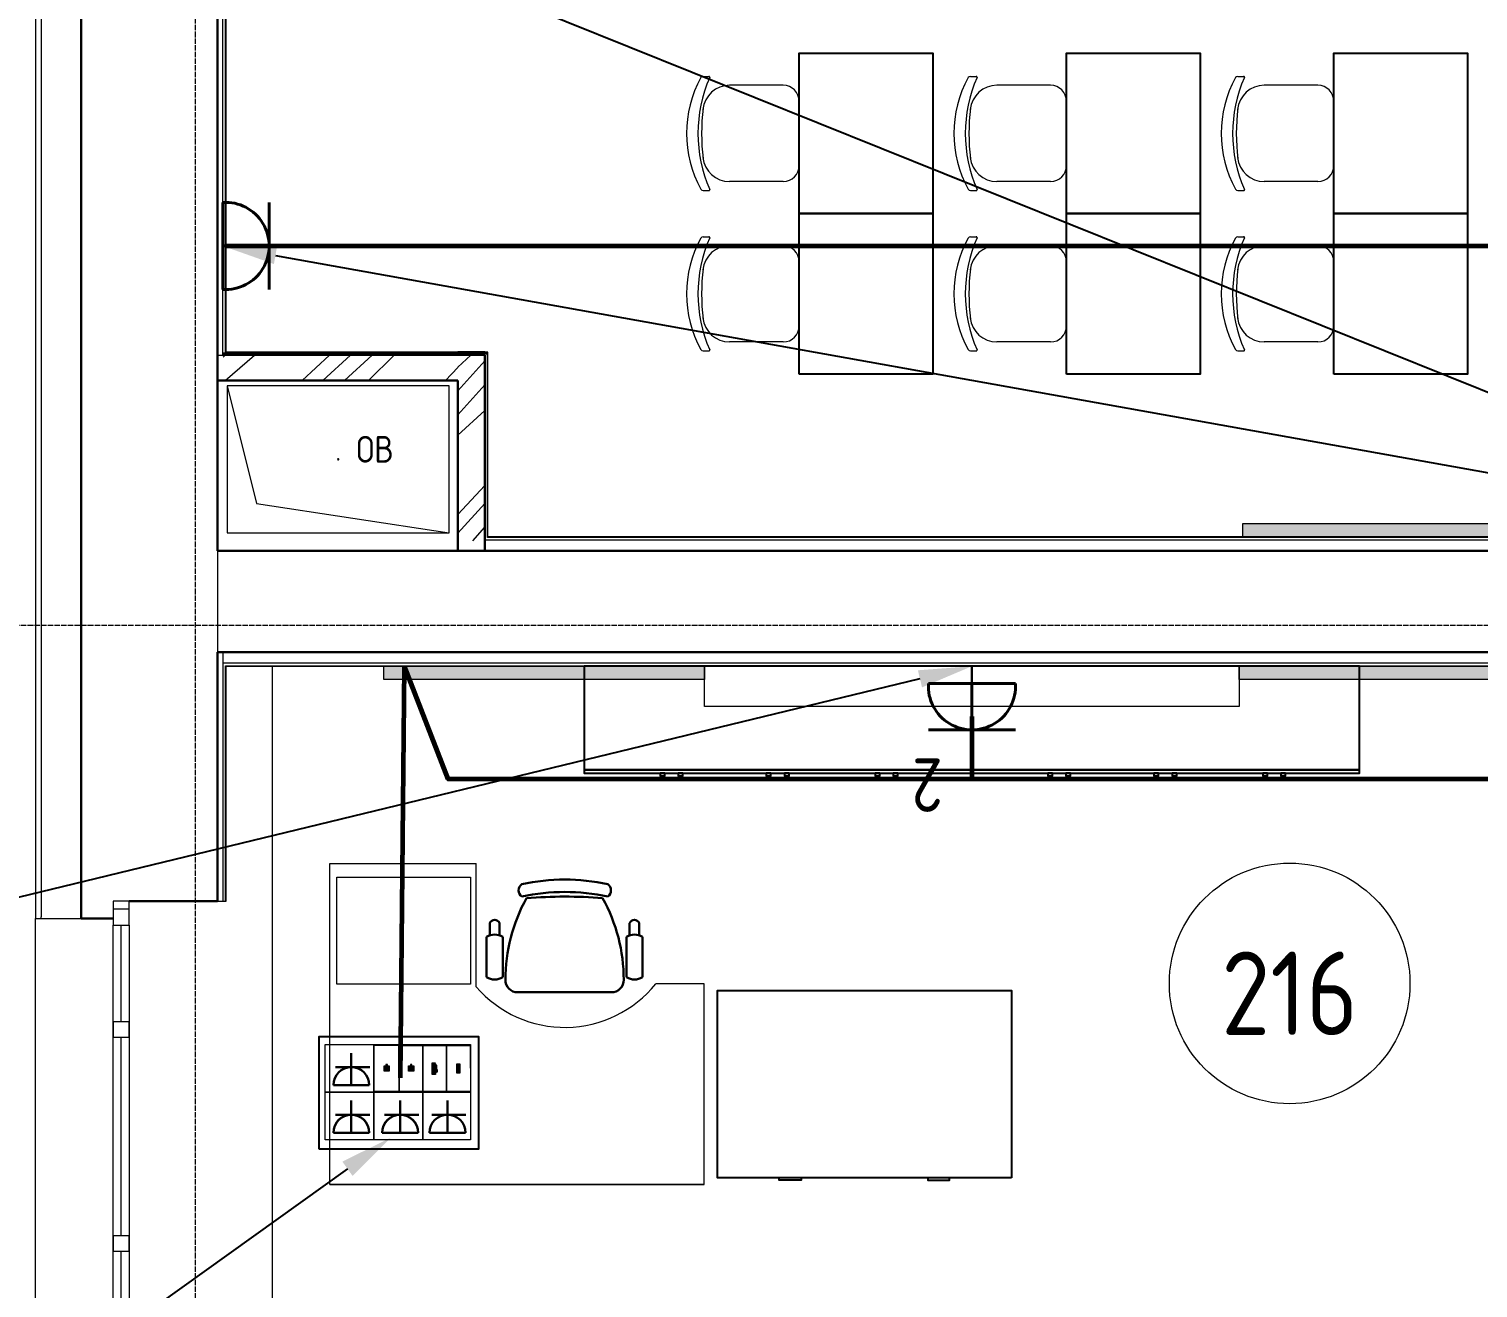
# Model space of a CAD drawing. Header units: millimetres. Extents: x -32 to 417638015, y -35 to 175284279.
# Drawn here: x 416878704 to 416884124, y 175265765 to 175270475 of the extents above; entities that cross this region are included whole.
import ezdxf
from ezdxf import colors
from ezdxf.entities.mleader import LeaderData, LeaderLine
from ezdxf.math import Vec2, Vec3

# ---------------------------------------------------------------- set-up
doc = ezdxf.new("R2010")
doc.units = ezdxf.units.MM
doc.linetypes.add('ADSK_Линия сетки', pattern=[25, 20, -2.5, 0, -2.5])
for name, color, linetype, lineweight in [('_ Окна', 7, 'Continuous', 9), ('_ЭМ_В полу', 26, 'Кабель в трубе', 60), ('_ЭМ_гофра', 5, 'Continuous', 60), ('_ЭМ_ТХобщее_слой', 7, 'Continuous', 30), ('Аннотация', 7, 'Continuous', 18), ('Обобщенные модели', 7, 'Continuous', 18), ('Окна', 7, 'Continuous', 9), ('Оси', 253, 'Continuous', 9), ('Перекрытие', 7, 'Continuous', 18), ('Стены наружные', 7, 'Continuous', 18), ('Стены несущие', 7, 'Continuous', 30), ('Стены отделка', 7, 'Continuous', 30), ('Стены штриховка', 7, 'Continuous', 9), ('ТХ', 5, 'Continuous', 0), ('ШТРИХОВКА', 252, 'Continuous', 15), ('Электро', 250, 'Continuous', 25), ('ЭМ', 5, 'Continuous', 40), ('ЭОМ_Кабель Быт. розеток', 5, 'Continuous', 30), ('ЭОМ_Кабель для СУП', 150, 'Continuous', 9)]:
    doc.layers.add(name, color=color, linetype=linetype, lineweight=lineweight)
for name, color, linetype in [('_ЭМ_Надписи', 7, 'Continuous'), ('PDF _СС_розетки', 7, 'Continuous'), ('ВНУТРЯНКА', 1, 'Continuous'), ('ЭОМ_Лотки рабочие', 5, 'Continuous')]:
    doc.layers.add(name, color=color, linetype=linetype)
doc.layers.add('PDF _ЭОМ _розетки', color=7, linetype='Continuous', true_color=0xeb0000)
doc.layers.add('Линии', color=7, linetype='Continuous', lineweight=9, true_color=0x00a600)
doc.styles.add('ELine', font='txt.shx')
doc.styles.add('GOST Common', font='GOST_Common.ttf', dxfattribs={"width": 0.9, "height": 349.9999999999996})
doc.styles.add('GOST Common_5', font='GOST_Common.ttf', dxfattribs={"width": 0.9, "height": 200})
doc.styles.add('ЭОМ', font='isocpeur.ttf', dxfattribs={"width": 0.85, "height": 250})
doc.linetypes.add('TRAY', pattern='A,12.119257,["_",ELine,S=4.5,R=90,X=0,Y=-1.555839],0.750382,["_",ELine,S=4.5,R=0,X=0,Y=-0.8058489999999999],1.314849,["_",ELine,S=4.5,R=0,X=0,Y=-0.8058489999999999],2.250029,["_",ELine,S=4.5,R=90,X=0,Y=-1.555839],13.565483', length=30)
doc.linetypes.add('Кабель в трубе', pattern='A,8,[133,ltypeshp.shx,S=1,R=0,X=10,Y=1.3],-3,[130,ltypeshp.shx,S=1.5,R=-45,X=-1.5,Y=0],8', length=19)
pattern_1 = [(45, (686.3573730537319, 338.699590410115), (-269.4076836320746, 269.4076836320746), []), (45, (776.1599730537273, 338.699590410115), (-269.4076836320746, 269.4076836320746), []), (45, (865.9625730537227, 338.699590410115), (-269.4076836320746, 269.4076836320746), []), (45, (955.7653730537277, 338.699590410115), (-269.4076836320746, 269.4076836320746), [])]

# ---------------------------------------------------------------- blocks, each defined once
blk = doc.blocks.new('Стул ученич штабелир №5-7')
at = {"color": 0, "linetype": 'ByBlock', "lineweight": -2}
for p, q in [((-120.064222017827, -6.874120663269423e-05), (120.064222017827, 6.874120663269423e-05)), ((-120.0642220180016, -6.874130849610083e-05), (120.0642220177106, 6.874110476928763e-05)), ((-179.935777982173, -59.99993125879337), (-179.935777982173, -260.3112319844695)), ((-179.9357779823476, -59.99993125888795), (-179.9357779823476, -260.3112319845714)), ((180.064222017827, -59.99993125879337), (180.064222017827, -260.3112319844695)), ((180.0642220177106, -59.99993125888795), (180.0642220177106, -260.3112319845714)), ((-213.4357779821148, -359.0004116515302), (-213.4357779821148, -337.3406056039639)), ((-213.4357779822894, -359.0004116516247), (-213.4357779822894, -337.3406056040585)), ((213.564222017827, -359.0004116515302), (213.564222017827, -337.3406056039639)), ((213.5642220176524, -359.0004116516247), (213.5642220176524, -337.3406056040585))]:
    blk.add_line(p, q, dxfattribs=at)
for centre, radius, start, end in [((-119.9357779822312, -59.99993125879337), 60.00000000000227, 90, 180), ((-119.9357779823476, -59.99993125885157), 59.99999999995964, 90, 180), ((120.0642220178852, -59.99993125879337), 60.00000000000227, 0, 90), ((120.0642220177106, -59.99993125885157), 59.99999999995964, 0, 90), ((-79.93577798217302, -260.3112319844549), 100.0000000000176, 180, 264.2584419996841), ((-79.93577798234764, -260.3112319845568), 100.0000000000176, 180, 264.2584419996841), ((80.06422201782698, -260.3112319844549), 100.0000000000176, 275.7415580003159, 0), ((80.06422201765236, -260.3112319845568), 100.0000000000176, 275.7415580003159, 0), ((-210.435777982173, -337.3406056039494), 2.999999999983853, 63.89783268162118, 180), ((-210.4357779823476, -337.340605604044), 2.999999999983853, 63.89783268162118, 180), ((-203.435777982173, -359.0004116515447), 9.999999999989248, 180, 238.068250632605), ((-203.4357779823476, -359.0004116516466), 9.999999999989248, 180, 238.068250632605), ((0.06422201782697812, 142.3201924452005), 520.8201237039044, 246.3195110063149, 293.6804889936851), ((0.06422201765235513, 142.3201924450987), 520.8201237039044, 246.3195110063149, 293.6804889936851), ((0.06422201782697812, 9.04909030158342), 430.5490215606072, 240.9916647866204, 299.0083352133797), ((0.06422201765235513, 9.049090301488832), 430.5490215606072, 240.9916647866204, 299.0083352133797), ((0.06422201782697812, 435.5341415462426), 800.3966485555333, 263.2469772545854, 276.7530227454146), ((0.06422201765235513, 435.5341415461407), 800.3966485555333, 263.2469772545854, 276.7530227454146), ((203.564222017827, -359.0004116515447), 9.999999999989248, 301.931749367395, 0), ((203.5642220176524, -359.0004116516466), 9.999999999989248, 301.931749367395, 0), ((210.564222017827, -337.3406056039494), 2.999999999983853, 0, 116.1021673183788), ((210.5642220176524, -337.340605604044), 2.999999999983853, 0, 116.1021673183788)]:
    blk.add_arc(centre, radius, start, end, dxfattribs=at)
blk = doc.blocks.new('Тх 2 этаж')
at = {"lineweight": 0, "true_color": 0x939598}
h = blk.add_hatch(color=252, dxfattribs=at)
h.dxf.hatch_style = 1
h.paths.add_polyline_path([(4993.723331026384, 34939.01640572789), (4993.723331026384, 34889.01640572789), (3793.723331026384, 34889.01640572789), (3793.723331026384, 34939.01640572789)])
h = blk.add_hatch(color=252, dxfattribs=at)
h.dxf.hatch_style = 1
h.paths.add_polyline_path([(1779.994077228243, 34405.01640572783), (1779.994077228243, 34355.01640572783), (579.9940772282425, 34355.01640572783), (579.9940772282425, 34405.01640572783)])
h = blk.add_hatch(color=252, dxfattribs=at)
h.dxf.hatch_style = 1
h.paths.add_polyline_path([(4979.994077228243, 34405.01640572783), (4979.994077228243, 34355.01640572783), (3779.994077228243, 34355.01640572783), (3779.994077228243, 34405.01640572783)])
at = {"color": 252, "linetype": 'Continuous', "true_color": 0x939598}
for p, q in [((1329.994077228243, 34017.04390011646), (2779.994077228243, 34017.04390011646)), ((2779.994077228243, 34017.04390011646), (4229.994077228243, 34017.04390011646)), ((976.7254611775279, 33444.27187616436), (976.7462709397078, 33398.66083016916)), ((1013.471461688634, 33444.19767492631), (1013.466712829657, 33398.48486010841)), ((1499.152983495733, 33444.19659250992), (1499.159852088895, 33398.48377766617)), ((1535.901307827793, 33444.27062995423), (1535.880294763017, 33398.65958405205)), ((964.7082542611752, 33392.86537489266), (964.7079173310194, 33241.68445147778)), ((1024.935448920121, 33392.86524066713), (1024.935111989966, 33241.68431725207)), ((1487.691090950277, 33392.86420934455), (1487.690754020121, 33241.68328592944)), ((1547.915962118888, 33392.86407512391), (1547.915625188733, 33241.68315170909)), ((1081.233158992603, 33185.42156879342), (1431.392456237692, 33185.42078840936))]:
    blk.add_line(p, q, dxfattribs=at)
at = {"color": 252, "linetype": 'Continuous', "lineweight": 5, "true_color": 0x939598}
for p, q in [((377.9940772276605, 32467.01640572783), (377.9940772276605, 33667.01640572783)), ((377.9940772276605, 33667.01640572783), (925.9146523630479, 33667.01640572783)), ((925.9146523630479, 33206.04257817747), (925.9146523630479, 33667.01640572783)), ((1777.99407722766, 33217.01640572783), (1597.098398545408, 33217.01640572789)), ((1777.99407722766, 32467.01640571619), (1777.99407722766, 33217.01640571619)), ((1777.99407722766, 32467.01640572783), (1777.99407722766, 33217.01640572783)), ((1777.99407722766, 32467.01640571619), (377.9940772276605, 32467.01640572783)), ((377.9940772276605, 32467.01640572783), (1777.99407722766, 32467.01640572783))]:
    blk.add_line(p, q, dxfattribs=at)
at = {"color": 252, "true_color": 0x939598}
for points in [[(2133.723331026325, 36097.90841810801), (2133.723331026325, 36697.90841810801), (2633.723331026442, 36697.90841810801), (2633.723331026442, 36097.90841810801)], [(3133.723331026325, 36097.90841810801), (3133.723331026325, 36697.90841810801), (3633.723331026442, 36697.90841810801), (3633.723331026442, 36097.90841810801)], [(4133.723331026325, 36097.90841810801), (4133.723331026325, 36697.90841810801), (4633.723331026442, 36697.90841810801), (4633.723331026442, 36097.90841810801)], [(2133.723331026325, 35497.90841810755), (2133.723331026325, 36097.90841810755), (2633.723331026442, 36097.90841810755), (2633.723331026442, 35497.90841810755)], [(3133.723331026325, 35497.90841810755), (3133.723331026325, 36097.90841810755), (3633.723331026442, 36097.90841810755), (3633.723331026442, 35497.90841810755)], [(4133.723331026325, 35497.90841810755), (4133.723331026325, 36097.90841810755), (4633.723331026442, 36097.90841810755), (4633.723331026442, 35497.90841810755)]]:
    blk.add_lwpolyline(points, close=True, dxfattribs=at)
at = {"color": 252, "lineweight": 0, "true_color": 0x939598}
for points in [[(4993.723331026384, 34939.01640572789), (4993.723331026384, 34889.01640572789), (3793.723331026384, 34889.01640572789), (3793.723331026384, 34939.01640572789), (4993.723331026384, 34939.01640572789)], [(1779.994077228243, 34405.01640572783), (1779.994077228243, 34355.01640572783), (579.9940772282425, 34355.01640572783), (579.9940772282425, 34405.01640572783), (1779.994077228243, 34405.01640572783)], [(4979.994077228243, 34405.01640572783), (4979.994077228243, 34355.01640572783), (3779.994077228243, 34355.01640572783), (3779.994077228243, 34405.01640572783), (4979.994077228243, 34405.01640572783)]]:
    blk.add_lwpolyline(points, dxfattribs=at)
at = {"color": 252, "linetype": 'Continuous', "true_color": 0x939598}
for points in [[(1329.994077228243, 34405.01640572783), (1329.994077228243, 34005.01640572783), (2779.994077228243, 34005.01640572783), (2779.994077228243, 34405.01640572783)], [(2779.994077228243, 34405.01640572783), (2779.994077228243, 34005.01640572783), (4229.994077228243, 34005.01640572783), (4229.994077228243, 34405.01640572783)], [(1631.336487423396, 34005.01640572783), (1613.958817633567, 34005.01640572783), (1613.958817633567, 33994.79497220193), (1631.336487423396, 33994.79497220193)], [(1699.015041637933, 34005.01640572783), (1681.637371848105, 34005.01640572783), (1681.637371848105, 33994.79497220193), (1699.015041637933, 33994.79497220193)], [(2028.225936294766, 34005.01640572783), (2010.848266504938, 34005.01640572783), (2010.848266504938, 33994.79497220193), (2028.225936294766, 33994.79497220193)], [(2095.904490509303, 34005.01640572783), (2078.526820719475, 34005.01640572783), (2078.526820719475, 33994.79497220193), (2095.904490509303, 33994.79497220193)], [(2435.248710255837, 34005.01640572783), (2417.871040466009, 34005.01640572783), (2417.871040466009, 33994.79497220193), (2435.248710255837, 33994.79497220193)], [(2502.927264470374, 34005.01640572783), (2485.549594680546, 34005.01640572783), (2485.549594680546, 33994.79497220193), (2502.927264470374, 33994.79497220193)], [(3081.336487423396, 34005.01640572783), (3063.958817633567, 34005.01640572783), (3063.958817633567, 33994.79497220193), (3081.336487423396, 33994.79497220193)], [(3149.015041637933, 34005.01640572783), (3131.637371848105, 34005.01640572783), (3131.637371848105, 33994.79497220193), (3149.015041637933, 33994.79497220193)], [(3478.225936294766, 34005.01640572783), (3460.848266504938, 34005.01640572783), (3460.848266504938, 33994.79497220193), (3478.225936294766, 33994.79497220193)], [(3545.904490509303, 34005.01640572783), (3528.526820719475, 34005.01640572783), (3528.526820719475, 33994.79497220193), (3545.904490509303, 33994.79497220193)], [(3885.248710255837, 34005.01640572783), (3867.871040466009, 34005.01640572783), (3867.871040466009, 33994.79497220193), (3885.248710255837, 33994.79497220193)], [(3952.927264470374, 34005.01640572783), (3935.549594680546, 34005.01640572783), (3935.549594680546, 33994.79497220193), (3952.927264470374, 33994.79497220193)], [(2927.99407722766, 32492.01640572783), (1827.99407722766, 32492.01640572783), (1827.99407722766, 33192.01640572783), (2927.99407722766, 33192.01640572783)]]:
    blk.add_lwpolyline(points, close=True, dxfattribs=at)
at = {"color": 252, "linetype": 'Continuous', "lineweight": 5, "true_color": 0x939598}
for points in [[(3779.994077228243, 34255.01640572783), (1779.994077228243, 34255.01640572783), (1779.994077228243, 34405.01640572783), (3779.994077228243, 34405.01640572783)], [(404.4117862561252, 33615.76148511609), (904.4117862561252, 33615.76148511609), (904.4117862561252, 33215.76148511609), (404.4117862561252, 33215.76148511609)]]:
    blk.add_lwpolyline(points, close=True, dxfattribs=at)
at = {"color": 252, "linetype": 'Continuous', "true_color": 0x939598}
for points in [[(2141.269666156149, 32492.01640572783), (2141.269666156149, 32483.02668541379), (2059.449114457122, 32483.02668541379), (2059.449114457122, 32492.01640572783)], [(2614.718488299171, 32492.01640572783), (2614.718488299171, 32483.02668541379), (2696.539039998199, 32483.02668541379), (2696.539039998199, 32492.01640572783)]]:
    blk.add_lwpolyline(points, dxfattribs=at)
for centre, radius, start, end in [((1257.025393295218, 32859.72126320767), 747.5137961953548, 77.6019923053718, 102.3977723137098), ((1112.380397249479, 33566.56825869292), 28.12327221800075, 124.2914723103923, 235.7082723040991), ((1257.025289730169, 32813.25145520701), 747.5137961953538, 77.6019923053718, 102.3977723137098), ((1401.673539975658, 33566.56761395856), 28.12280751992464, 304.2900723023849, 55.70964231347127), ((1659.719642380718, 33233.89038043271), 624.4633710530684, 150.9067723083456, 180.1214723106648), ((1257.022990127676, 31781.41725044179), 1761.918570076576, 85.39382231398093, 94.65462231093323), ((852.9154828642495, 33233.89519905823), 624.4533800444574, 359.8779723083235, 29.10589230348115), ((995.1135450520087, 33435.67863828794), 20.23648610886494, 24.89545230953778, 155.3353723126191), ((1517.543391191168, 33435.75159331592), 20.23648610886201, 24.89545230953778, 155.3353723126191), ((994.8229018587153, 33342.84543879464), 58.38480618133872, 58.9509823097884, 121.0487723124128), ((1517.803415057715, 33342.8442732516), 58.38485265115693, 58.95101230724548, 121.0487723124128), ((994.8227878827602, 33291.70425334497), 58.38482941624959, 238.9509723039595, 301.0487723124128), ((1080.638446657686, 33230.83349294041), 45.41608186922892, 177.813472307015, 270.7478723090622), ((1431.985047496739, 33230.83247756114), 45.4158030504315, 269.2518723107988, 2.186637302492644), ((1517.803301081643, 33291.70308780199), 58.38480618134817, 238.9509723039595, 301.0487723124128)]:
    blk.add_arc(centre, radius, start, end, dxfattribs=at)
at = {"color": 252, "linetype": 'Continuous', "lineweight": 5, "true_color": 0x939598}
blk.add_arc((1256.930686229025, 33491.39801540185), 437.0347128431037, 220.763286195209, 321.1101143190812, dxfattribs=at)
at = {"layer": 'ТХ', "color": 252, "lineweight": 0, "true_color": 0x939598, "rotation": 270}
for p in [(2133.723331026325, 36397.90841810801), (3133.723331026325, 36397.90841810801), (4133.723331026791, 36397.90841810801), (2133.723331026325, 35797.90841810708), (3133.723331026325, 35797.90841810708), (4133.723331026791, 35797.90841810708)]:
    blk.add_blockref('Стул ученич штабелир №5-7', p, dxfattribs=at)
blk = doc.blocks.new('План 2 этажа')
at = {"lineweight": 9}
h = blk.add_hatch(dxfattribs=at)
h.set_pattern_fill('ANSI34', color=8, scale=20)
h.set_pattern_definition(pattern_1)
h.paths.add_polyline_path([(-4831.868049711746, 37799.45521634149), (-4831.868049711746, 37893.45521634139), (-5709.868049711804, 37893.45521634139), (-5709.868049711804, 37799.45521634149)])
h = blk.add_hatch(dxfattribs=at)
h.set_pattern_fill('ANSI34', color=8, scale=20)
h.set_pattern_definition(pattern_1)
h.paths.add_polyline_path([(-4731.868049711804, 37199.45521634149), (-4731.868049711804, 37893.45521634139), (-4831.868049711746, 37893.45521634139), (-4831.868049711746, 37199.45521634149)])
at = {"layer": '_ Окна', "color": 8, "lineweight": 18}
for p, q in [((-6061.430305129965, 35851.47074200602), (-6121.430305129965, 35851.47074200602)), ((-6121.430305129965, 35851.47074200602), (-6121.430305129965, 35761.47074200602)), ((-6061.430305129965, 35761.47074200602), (-6061.430305129965, 35851.47074200602)), ((-6121.430305129965, 35761.47074200602), (-6061.430305129965, 35761.47074200602)), ((-6121.430305129963, 35401.47074200602), (-6061.430305129963, 35401.47074200602)), ((-6121.430305129963, 35341.47074200602), (-6121.430305129963, 35401.47074200602)), ((-6061.430305129963, 35401.47074200602), (-6061.430305129963, 35341.47074200602)), ((-6061.430305129963, 35341.47074200602), (-6121.430305129963, 35341.47074200602)), ((-6121.43030512996, 34601.47074200602), (-6061.43030512996, 34601.47074200602)), ((-6121.43030512996, 34541.47074200602), (-6121.43030512996, 34601.47074200602)), ((-6061.43030512996, 34601.47074200602), (-6061.43030512996, 34541.47074200602)), ((-6061.43030512996, 34541.47074200602), (-6121.43030512996, 34541.47074200602))]:
    blk.add_line(p, q, dxfattribs=at)
at = {"layer": '_ Окна', "color": 8}
for p, q in [((-6061.430305129965, 35821.47074200602), (-6121.430305129965, 35821.47074200602)), ((-6091.430305129944, 35401.47074200602), (-6091.430305129944, 35761.47074200602)), ((-6091.430305129944, 34601.47074200602), (-6091.430305129944, 35341.47074200602)), ((-6091.430305129943, 34181.47074200602), (-6091.430305129944, 34541.47074200602))]:
    blk.add_line(p, q, dxfattribs=at)
at = {"layer": 'Линии', "color": 8}
blk.add_circle((-1720.940845208475, 35543.83876377164), 450.0000000000006, dxfattribs=at)
at = {"layer": 'Обобщенные модели', "color": 8}
for p, q in [((-4864.868049711745, 37779.33917924745), (-5694.868049711745, 37779.33917924745)), ((-5694.868049711745, 37779.33917924745), (-5694.868049711745, 37229.33917924745)), ((-5694.868049711745, 37779.33917924745), (-5584.868049711752, 37339.33917924745)), ((-4864.868049711746, 37779.33917924745), (-5694.868049711745, 37779.33917924745)), ((-5694.868049711745, 37779.33917924745), (-5694.868049711745, 37229.33917924745)), ((-4864.868049711745, 37229.33917924745), (-4864.868049711745, 37779.33917924745)), ((-4864.868049711746, 37229.33917924745), (-4864.868049711746, 37779.33917924745)), ((-5584.868049711752, 37339.33917924745), (-4864.868049711745, 37229.33917924745)), ((-5694.868049711745, 37229.33917924745), (-4864.868049711746, 37229.33917924745)), ((-5694.868049711745, 37229.33917924745), (-4864.868049711746, 37229.33917924745))]:
    blk.add_line(p, q, dxfattribs=at)
for radius, start, end in [(2.500000000000002, 0, 180), (2.499999999999999, 0, 104.9999999999675), (2.500000000000003, 180, 0), (2.500000000000002, 195.0000000001958, 210.0000000000103), (2.499999999999998, 239.9999999999376, 0)]:
    blk.add_arc((-5279.868049711746, 37504.33917924745), radius, start, end, dxfattribs=at)
at = {"layer": 'Окна', "color": 8}
for p, q in [((-6121.430305129965, 35851.47074200602), (-6121.430305129965, 35761.47074200602)), ((-6061.430305129965, 35851.47074200602), (-6121.430305129965, 35851.47074200602)), ((-6061.430305129965, 35761.47074200602), (-6061.430305129965, 35851.47074200602)), ((-6121.430305129957, 35401.47074200602), (-6121.430305129957, 35761.47074200602)), ((-6061.430305129868, 35761.47074200602), (-6061.430305129868, 35401.47074200602)), ((-6121.430305129963, 35401.47074200602), (-6121.430305129963, 35341.47074200602)), ((-6061.430305129963, 35341.47074200602), (-6061.430305129963, 35401.47074200602)), ((-6121.430305129956, 34601.47074200602), (-6121.430305129957, 35341.47074200602)), ((-6061.430305129868, 35341.47074200602), (-6061.430305129868, 34601.47074200602)), ((-6121.43030512996, 34601.47074200602), (-6121.43030512996, 34541.47074200602)), ((-6061.43030512996, 34541.47074200602), (-6061.43030512996, 34601.47074200602)), ((-6121.430305129956, 34181.47074200602), (-6121.430305129956, 34541.47074200602)), ((-6061.430305129868, 34541.47074200602), (-6061.430305129868, 34181.47074200602))]:
    blk.add_line(p, q, dxfattribs=at)
at = {"layer": 'Оси', "color": 8, "linetype": 'ADSK_Линия сетки'}
for p, q in [((-5814.077273907838, -4690.674102031637), (-5814.077273907722, 44448.76377897623)), ((-9428.371165078832, 36883.69959040972), (56691.21025106538, 36883.69959040951))]:
    blk.add_line(p, q, dxfattribs=at)
at = {"layer": 'Перекрытие', "color": 8}
blk.add_line((-5525.219042715849, 34103.47074200599), (-5525.219042715849, 36730.25079479161), dxfattribs=at)
at = {"layer": 'Стены наружные', "color": 8}
blk.add_line((-6411.430305128975, 34146.47074200602), (-6411.430305128975, 35786.47074200602), dxfattribs=at)
at = {"layer": 'Стены несущие', "color": 8}
for p, q in [((-6241.430305128975, 35786.47074200601), (-6241.430305128917, 43683.4234936742)), ((-5731.430305129034, 37162.19235792878), (-5731.430305129034, 43169.98683701874)), ((-4721.868049711746, 37899.45521634143), (-5709.868049711804, 37899.45521634143)), ((-4731.868049711746, 37905.45521634139), (-4831.868049711746, 37905.45521634139)), ((-4731.868049711746, 37162.19235792878), (-4731.868049711746, 37893.45521634139)), ((-5731.430305129034, 37799.45521634146), (-4831.868049711746, 37799.45521634145)), ((-4831.868049711746, 37799.45521634145), (-4831.868049711746, 37162.19235792878)), ((-5731.430305129034, 37162.19235792878), (986.3573730537901, 37162.19235792878)), ((-5731.430305129034, 36782.1923579288), (292.676842577639, 36782.19235792872)), ((-5731.430305129034, 35851.47074200601), (-5731.430305129034, 36782.1923579288)), ((-6061.430305129965, 35851.47074200601), (-5731.430305129034, 35851.47074200601)), ((-6241.430305128975, 35786.47074200601), (-6121.430305129965, 35786.47074200601))]:
    blk.add_line(p, q, dxfattribs=at)
at = {"layer": 'Стены отделка', "color": 8, "lineweight": 9}
for p, q in [((-6411.430305129034, 43854.56904589265), (-6411.430305128975, 35786.47074200601)), ((-5711.430305129034, 37893.45521634139), (-5711.430305129034, 43169.9868370187)), ((-5699.430305129034, 37905.45521634139), (-5699.430305129034, 43117.77075244919)), ((-5731.430305129034, 37893.45521634139), (-4731.868049711746, 37893.45521634139)), ((-4831.868049711746, 37905.45521634139), (-5699.430305129034, 37905.45521634139)), ((-4721.868049711746, 37905.45521634139), (-4731.868049711746, 37905.45521634139)), ((-4719.868049711804, 37214.19235792877), (-4719.868049711804, 37903.45521634143)), ((986.3573730537901, 37214.19235792877), (-4719.868049711804, 37214.19235792877)), ((-5711.430305129034, 36782.16026111788), (-5731.430305129034, 36782.16026111788)), ((-5711.430305129034, 36782.1923579288), (-5711.430305129034, 36730.19235792874)), ((296.3573730537901, 36742.19235792874), (-5711.430305129034, 36742.19235792874)), ((-5699.430305129034, 36730.19235792874), (260.9512399431551, 36730.19235792874)), ((-5699.430305129034, 35851.47074200601), (-5699.430305129034, 36730.19235792874)), ((-5731.430305129034, 35851.47074200601), (-5699.430305129034, 35851.47074200601)), ((-6411.430305128975, 35786.47074200601), (-6241.430305128917, 35786.47074200601)), ((-6391.430305128975, 35786.47074200601), (-6391.430305128975, 35792.47074200604))]:
    blk.add_line(p, q, dxfattribs=at)
at = {"layer": 'Стены штриховка', "color": 8}
for p, q in [((-6391.430305128975, 43854.43472608363), (-6391.430305128917, 35792.47074200604)), ((-5701.430305128975, 37903.45521634143), (-5701.430305128975, 43119.78422953412)), ((-4721.868049711746, 37903.45521634143), (-5701.430305128975, 37903.45521634143)), ((-4721.868049711804, 37212.1923579288), (-4721.868049711746, 37905.45521634139)), ((-4719.868049711804, 37905.45521634139), (-4721.868049711746, 37905.45521634139)), ((-4719.868049711804, 37903.45521634143), (-4719.868049711804, 37905.45521634139)), ((986.3573730537901, 37202.19235792877), (-4731.868049711746, 37202.19235792877)), ((986.3573730537901, 37212.19235792873), (-4721.868049711804, 37212.1923579288)), ((-5731.430305129034, 37162.19235792878), (-5731.430305129034, 36782.1923579288)), ((-5711.430305129034, 36730.19235792874), (-5711.430305129034, 35851.47074200601)), ((-5701.430305128975, 36732.19235792878), (262.9452873489936, 36732.19235792878)), ((-5701.430305129034, 35851.47074200601), (-5701.430305129034, 36732.19235792878))]:
    blk.add_line(p, q, dxfattribs=at)
at = {"layer": 'ЭОМ_Лотки рабочие'}
blk.add_blockref('Тх 2 этаж', (-5689.424382357276, 2325.175952200887), dxfattribs=at)
at = {"layer": 'Аннотация', "color": 8, "insert": (-5073.090363889409, 37591.59757902507), "char_height": 100, "width": 149.985, "attachment_point": 3, "line_spacing_factor": 1.022765581104984, "style": 'GOST Common_5'}
blk.add_mtext('\\pxqr,t3.6,7.2,10.8,14.4,18,21.6,25.2,28.8,32.4,36,39.6,43.2,46.8,50.4,54,57.6,61.2,64.8,68.4,72,75.6,79.2,82.8,86.4,90,93.6,97.2,100.8,104.4,108,111.6,115.2;{ОВ}', dxfattribs=at)
at = {"layer": 'Аннотация', "color": 8, "lineweight": 9, "insert": (-1720.940845208475, 35506.89064351289), "char_height": 312.5000000000001, "width": 585.7848484841609, "attachment_point": 5, "line_spacing_factor": 1.022765581104984, "style": 'GOST Common'}
blk.add_mtext('216', dxfattribs=at)
blk = doc.blocks.new('_ЭМ_ТХ2_2ЭТАЖнов')
at = {"color": 252, "linetype": 'Continuous', "true_color": 0x939598}
for p, q in [((1454.646968779183, 36008.52026190767), (2904.646968779183, 36008.52026190767)), ((2904.646968779183, 36008.52026190767), (4354.646968779183, 36008.52026190767)), ((1101.378352728527, 35435.74823795559), (1101.399162490707, 35390.13719196034)), ((1138.124353239633, 35435.67403671749), (1138.119604380656, 35389.96122189959)), ((1623.805875046732, 35435.6729543011), (1623.812743639894, 35389.96013945735)), ((1660.554199378792, 35435.74699174541), (1660.533186314016, 35390.13594584327)), ((1089.361145812174, 35384.34173668384), (1089.360808882018, 35233.16081326896)), ((1149.58834047112, 35384.34160245836), (1149.588003540965, 35233.16067904326)), ((1612.343982501276, 35384.34057113573), (1612.34364557112, 35233.15964772062)), ((1672.568853669887, 35384.34043691514), (1672.568516739731, 35233.15951350027)), ((1205.886050543602, 35176.8979305846), (1556.045347788691, 35176.89715020054))]:
    blk.add_line(p, q, dxfattribs=at)
at = {"color": 252, "linetype": 'Continuous', "lineweight": 5, "true_color": 0x939598}
for p, q in [((502.6469687786011, 34458.49276751903), (502.6469687786011, 35658.49276751903)), ((502.6469687786011, 35658.49276751903), (1050.567543913989, 35658.49276751903)), ((1050.567543913989, 35197.51893996866), (1050.567543913989, 35658.49276751903)), ((1902.646968778601, 35208.49276751903), (1721.751290096348, 35208.49276751909)), ((1902.646968778601, 34458.49276750739), (1902.646968778601, 35208.49276750739)), ((1902.646968778601, 34458.49276751903), (1902.646968778601, 35208.49276751903)), ((1902.646968778601, 34458.49276750739), (502.6469687786011, 34458.49276751903)), ((502.6469687786011, 34458.49276751903), (1902.646968778601, 34458.49276751903))]:
    blk.add_line(p, q, dxfattribs=at)
at = {"color": 252, "linetype": 'Continuous', "true_color": 0x939598}
for centre, radius, start, end in [((1237.033288800478, 35558.0446204841), 28.12327221800075, 124.2914723101201, 235.7082723052254), ((1381.678284846159, 34851.19762499885), 747.5137961953548, 77.60199230510328, 102.3977723139783), ((1526.326431526657, 35558.04397574974), 28.12280751992464, 304.2900723028869, 55.70964231442149), ((1784.372533931659, 35225.36674222394), 624.4633710530684, 150.9067723080416, 180.1214723106643), ((1381.678181281168, 34804.72781699823), 747.5137961953538, 77.60199230510328, 102.3977723139783), ((1381.675881678617, 33772.89361223298), 1761.918570076576, 85.3938223140479, 94.65462231089937), ((977.5683744152484, 35225.37156084941), 624.4533800444574, 359.877972308325, 29.105892302794), ((1119.766436603008, 35427.15500007916), 20.23648610886494, 24.89545231006347, 155.3353723118577), ((1642.196282742167, 35427.2279551071), 20.23648610886201, 24.89545231006347, 155.3353723118577), ((1119.475793409714, 35334.32180058582), 58.38480618133872, 58.95098230891718, 121.048772312377), ((1642.456306608714, 35334.32063504282), 58.38485265115693, 58.95101230680429, 121.048772312377), ((1119.475679433759, 35283.18061513615), 58.38482941624959, 238.9509723045934, 301.048772312377), ((1642.456192632584, 35283.17944959317), 58.38480618134817, 238.9509723045934, 301.048772312377), ((1205.291338208684, 35222.3098547316), 45.41608186922892, 177.8134723070741, 270.7478723090622), ((1556.63793904768, 35222.30883935234), 45.4158030504315, 269.2518723108097, 2.186637302555273)]:
    blk.add_arc(centre, radius, start, end, dxfattribs=at)
at = {"color": 252, "linetype": 'Continuous', "lineweight": 5, "true_color": 0x939598}
blk.add_arc((1381.583577779966, 35482.87437719305), 437.0347128431037, 220.7632861937344, 321.1101143198557, dxfattribs=at)
at = {"layer": 'ТХ', "color": 252, "lineweight": 0, "true_color": 0x939598, "rotation": 270}
for p in [(2258.376222577295, 38389.38477989919), (3258.376222577295, 38389.38477989919), (4258.376222577761, 38389.38477989919), (2258.376222577295, 37789.38477989826), (3258.376222577295, 37789.38477989826), (4258.376222577761, 37789.38477989826)]:
    blk.add_blockref('Стул ученич штабелир №5-7', p, dxfattribs=at)
blk = doc.blocks.new('розетк для люка')
at = {"layer": 'ВНУТРЯНКА', "color": 5, "lineweight": 30, "ltscale": 100, "transparency": 33554687}
blk.add_line((-67.11747854948044, -58.844417036511), (-67.11747854948044, 69.0245871595107), dxfattribs=at)
at = {"layer": 'Электро', "color": 5, "lineweight": 30, "transparency": 33554687}
for p, q in [((0, 67.26808135141619), (0, -67.26808135141619)), ((0, 0.0003593091387301683), (-120.061785097234, 0.0003593091387301683))]:
    blk.add_line(p, q, dxfattribs=at)
blk.add_ellipse((0.1495329299941659, 0), major_axis=(47.56583400309081, 47.56583400309035), ratio=0.9999999999999749, start_param=0.7876211000824064, end_param=3.924767880302308, dxfattribs=at)
blk = doc.blocks.new('Люк на 6 мест')
h = blk.add_hatch(color=256)
h.dxf.hatch_style = 1
h.paths.add_polyline_path([(-284.6164134591818, 515.7474190315988), (-284.5652974923141, 526.8375173213717), (-319.1556172966957, 526.9969494201068), (-319.2067332635634, 515.906851130334)])
h = blk.add_hatch(color=256)
h.dxf.hatch_style = 1
h.paths.add_polyline_path([(-323.7025677859856, 435.0548833542289), (-323.7022941317482, 435.1142552340189), (-313.005850428257, 442.7868896221062), (-289.0984504525622, 442.7241952550849), (-279.4343289099706, 434.9577158932825), (-279.4340552561989, 435.0170877726068), (-279.3240828458293, 422.808255480255), (-323.5925953751503, 422.8460510616442)])
h = blk.add_hatch(color=256)
h.dxf.hatch_style = 1
h.paths.add_polyline_path([(-311.7315014389605, 334.8334641364127), (-311.7421021068731, 341.7084559640571), (-317.2420955689886, 341.6999754296339), (-317.2505761034117, 347.1999688908181), (-311.750582641529, 347.2084494252413), (-311.7611833096744, 354.0834412533513), (-292.5112061932014, 354.1131231245308), (-292.4815243222547, 334.8631460071265)])
h = blk.add_hatch(color=256)
h.dxf.hatch_style = 1
h.paths.add_polyline_path([(-311.2660800683661, 243.1889807875316), (-311.2766807362786, 250.063972615176), (-316.7766741983942, 250.0554920807529), (-316.7851547328173, 255.5554855419371), (-311.2851612709346, 255.5639660763602), (-311.29576193908, 262.4389579044703), (-292.0457848226069, 262.4686397756498), (-292.0161029516603, 243.2186626582454)])
for p, q in [((-323.7025677855199, 435.0548833542289), (-323.7022941317482, 435.1142552340189)), ((-323.5925953751503, 422.8460510616442), (-323.7025677855199, 435.0548833542289)), ((-289.0984504525622, 442.7241952550849), (-296.8204412725827, 442.7122885844456)), ((-296.8204412725827, 442.7122885844456), (-296.8085346021762, 434.9902977641923)), ((-289.0865437821558, 435.0022044345988), (-289.0984504525622, 442.7241952550849)), ((-289.0865437821558, 435.0022044345988), (-279.4340552561989, 435.0170877726068)), ((-279.4340552561989, 435.0170877726068), (-279.3240828458293, 422.808255480255)), ((-279.3240828458293, 422.808255480255), (-323.5925953751503, 422.8460510616442))]:
    blk.add_line(p, q)
for points in [[(-215.4657629050489, 477.0801654207753), (-388.3062678503629, 476.7635674309568), (-388.3062678503629, 565.6642030309304), (-215.4657629050489, 565.9808010207489)], [(-284.5652974918485, 526.8375173213717), (-284.6164134587161, 515.7474190315988), (-319.2067332635634, 515.906851130334), (-319.1556172966957, 526.9969494201068)], [(-215.4657629050489, 388.1795298208017), (-388.3062678503629, 387.8629318309831), (-388.3062678503629, 476.7635674309568), (-215.4657629050489, 477.0801654207753)], [(-215.4657629050489, 299.2788942208281), (-388.3062678503629, 298.9622962310095), (-388.3062678503629, 387.8629318309831), (-215.4657629050489, 388.1795298208017)], [(-215.8419085670903, 205.4565212957386), (-388.6824135124043, 205.1399233059201), (-388.3062678503629, 298.9631910803387), (-215.4657629050489, 299.2797890701572)]]:
    blk.add_lwpolyline(points, close=True)
for points in [[(-311.750582641529, 347.2084494252413), (-317.2505761034117, 347.1999688908181), (-317.2420955689886, 341.6999754296339), (-311.7421021068731, 341.7084559640571)], [(-311.750582641529, 347.2084494252413), (-311.7611833096744, 354.0834412533513), (-292.5112061932014, 354.1131231245308)], [(-292.5112061932014, 354.1131231245308), (-292.4815243222547, 334.8631460071265), (-311.7315014389605, 334.8334641364127), (-311.7421021068731, 341.7084559640571)], [(-311.2851612709346, 255.5639660763602), (-316.7851547328173, 255.5554855419371), (-316.7766741983942, 250.0554920807529), (-311.2766807362786, 250.063972615176)], [(-311.2851612709346, 255.5639660763602), (-311.29576193908, 262.4389579044703), (-292.0457848226069, 262.4686397756498)], [(-292.0457848226069, 262.4686397756498), (-292.0161029516603, 243.2186626582454), (-311.2660800683661, 243.1889807875316), (-311.2766807362786, 250.063972615176)]]:
    blk.add_lwpolyline(points)
at = {"layer": 'PDF _СС_розетки', "linetype": 'Continuous', "lineweight": 20, "transparency": 33554687}
for points in [[(-391.1627966398373, 565.9808010207489), (-213.3615254396573, 565.9808010207489), (-213.3615254396573, 388.1795298208017), (-391.1627966398373, 388.1795298208017)], [(-391.1627966398373, 388.1795298208017), (-213.3615254396573, 388.1795298208017), (-213.3615254396573, 205.2982223008294), (-391.1627966398373, 205.2982223008294)], [(-391.1627966398373, 388.1795298208017), (-213.3615254396573, 388.1795298208017), (-213.3615254396573, 205.2982223008294), (-391.1627966398373, 205.2982223008294)], [(-391.1627966398373, 205.2982223008294), (-213.3615254396573, 205.2982223008294), (-213.3615254396573, 22.41691478085704), (-391.1627966398373, 22.41691478085704)]]:
    blk.add_lwpolyline(points, close=True, dxfattribs=at)
at = {"layer": 'PDF _ЭОМ _розетки', "color": 3, "linetype": 'Continuous', "lineweight": 25, "transparency": 33554687}
blk.add_lwpolyline([(0, 0), (-421.6430145595223, 0), (-421.6430145595223, 596.4610189408995), (0, 596.4610189408995)], close=True, dxfattribs=at)
at = {"layer": 'PDF _ЭОМ _розетки', "color": 7, "linetype": 'Continuous', "lineweight": 20, "transparency": 33554687}
for points in [[(-35.56025423947722, 388.1795298208017), (-213.3615254396573, 388.1795298208017), (-213.3615254396573, 565.9808010207489), (-35.56025423947722, 565.9808010207489)], [(-35.56025423947722, 205.2982223008294), (-213.3615254396573, 205.2982223008294), (-213.3615254396573, 388.1795298208017), (-35.56025423947722, 388.1795298208017)], [(-35.56025423947722, 22.41691478085704), (-213.3615254396573, 22.41691478085704), (-213.3615254396573, 205.2982223008294), (-35.56025423947722, 205.2982223008294)]]:
    blk.add_lwpolyline(points, close=True, dxfattribs=at)
at = {"layer": 'ВНУТРЯНКА', "color": 5, "lineweight": 30, "ltscale": 100, "transparency": 33554687}
for p, q in [((-128.9823544034734, 244.7195189581253), (-128.9823544034734, 372.5885231543798)), ((-128.8328214734793, 244.7195189581253), (-128.8328214734793, 372.588523154147)), ((-306.7836256036535, 61.83821143815294), (-306.7836256036535, 189.7072156344075)), ((-306.6340926736593, 61.83821143815294), (-306.6340926736593, 189.7072156341746)), ((-128.8328214734793, 61.83821143815294), (-128.8328214734793, 189.7072156341746))]:
    blk.add_line(p, q, dxfattribs=at)
at = {"layer": 'ВНУТРЯНКА', "color": 1, "lineweight": 30, "ltscale": 100, "transparency": 33554687}
blk.add_line((-128.9823544034734, 61.83821143815294), (-128.9823544034734, 189.7072156344075), dxfattribs=at)
at = {"layer": 'Электро', "color": 5, "lineweight": 30, "transparency": 33554687}
for p, q in [((-61.864875853993, 370.8320173460525), (-61.864875853993, 236.2958546432201)), ((-61.71534292399883, 370.8320173460525), (-61.71534292399883, 236.2958546432201)), ((-61.864875853993, 303.564295303775), (-181.9266609512269, 303.564295303775)), ((-61.71534292399883, 303.564295303775), (-181.7771280212328, 303.564295303775)), ((-239.5166141241789, 187.9507098260801), (-239.5166141241789, 53.41454712324776)), ((-61.71534292399883, 187.9507098260801), (-61.71534292399883, 53.41454712324776)), ((-239.6661470541731, 120.6829877838027), (-359.727932151407, 120.6829877838027)), ((-239.5166141241789, 120.6829877838027), (-359.5783992214128, 120.6829877838027)), ((-61.71534292399883, 120.6829877838027), (-181.7771280212328, 120.6829877838027))]:
    blk.add_line(p, q, dxfattribs=at)
at = {"layer": 'Электро', "color": 1, "lineweight": 30, "transparency": 33554687}
for p, q in [((-239.6661470541731, 187.9507098260801), (-239.6661470541731, 53.41454712324776)), ((-61.864875853993, 187.9507098260801), (-61.864875853993, 53.41454712324776)), ((-61.864875853993, 120.6829877838027), (-181.9266609512269, 120.6829877838027))]:
    blk.add_line(p, q, dxfattribs=at)
at = {"layer": 'Электро', "color": 5, "lineweight": 30, "transparency": 33554687}
for centre in [(-61.71534292399883, 303.5639359946363), (-61.56580999400467, 303.5639359946363), (-239.5166141241789, 120.6826284746639), (-239.3670811941847, 120.6826284746639), (-61.56580999400467, 120.6826284746639)]:
    blk.add_ellipse(centre, major_axis=(47.56583400309081, 47.56583400309035), ratio=0.9999999999999749, start_param=0.7876211000824064, end_param=3.924767880302308, dxfattribs=at)
at = {"layer": 'Электро', "color": 1, "lineweight": 30, "transparency": 33554687}
blk.add_ellipse((-61.71534292399883, 120.6826284746639), major_axis=(47.56583400309081, 47.56583400309035), ratio=0.9999999999999749, start_param=0.7876211000824064, end_param=3.924767880302308, dxfattribs=at)
at = {"color": 5, "linetype": 'TRAY', "lineweight": 53, "transparency": 33554687}
blk.add_blockref('розетк для люка', (-61.864875853993, 480.2570590768009), dxfattribs=at)
blk = doc.blocks.new('1м розетка IP20')
at = {"layer": 'ЭМ', "color": 5}
for p, q in [((-10.46755168188247, 162.7321568910265), (-10.46755168192612, -162.7321568912412)), ((163.0684657593665, 162.7321568816078), (163.0684657593374, -162.7321569010965)), ((-10.46755168189702, -1.091393642127514e-10), (315.4856732268672, -3.637978807091713e-11))]:
    blk.add_line(p, q, dxfattribs=at)
blk.add_arc((0, 0), 163.0684657580474, 266.3195877734414, 93.6804122265587, dxfattribs=at)
blk = doc.blocks.new('2м розетка IP20')
at = {"layer": 'ЭМ', "color": 5}
for p, q in [((-494124.5288989447, -357092.425935962), (-494124.5288989448, -356766.4727110532)), ((-494287.2610558264, -356918.8899185207), (-493961.7967420437, -356918.8899185208)), ((-494287.2610558359, -357092.4259359619), (-493961.7967420536, -357092.425935962))]:
    blk.add_line(p, q, dxfattribs=at)
blk.add_arc((-494124.5288989448, -357081.9583842801), 163.0684657580474, 356.3195877733476, 183.6804122266523, dxfattribs=at)
at = {"layer": 'ЭОМ_Кабель Быт. розеток', "color": 7, "insert": (-494016.0561024608, -356612.1914261652), "char_height": 200, "attachment_point": 1, "style": 'ЭОМ'}
blk.add_mtext_dynamic_manual_height_columns('2', width=91.25622940808535, gutter_width=1250, heights=[0], dxfattribs=at)

msp = doc.modelspace()

# ---------------------------------------------------------------- block references
at = {"layer": 'ШТРИХОВКА'}
msp.add_blockref('План 2 этажа', (416885140.0062945, 175231360.8653707), dxfattribs=at)

# ---------------------------------------------------------------- next in the draw order: linework, layer by layer
at = {"layer": '_ЭМ_В полу', "ltscale": 25}
msp.add_lwpolyline([(416880093.5036288, 175266551.8297382), (416880107.8609126, 175268089.9332997)], dxfattribs=at)
at = {"layer": '_ЭМ_гофра', "linetype": 'ByBlock'}
for points in [[(416879440.5759894, 175269662.9523771), (416886856.8949825, 175269662.9523771), (416886856.8949825, 175267540.4038621), (416886099.0715888, 175267540.4038621)], [(416884745.7444893, 175267669.2414675), (416880271.6774476, 175267669.2414675), (416880107.8609126, 175268089.9332997)], [(416882230.5759894, 175267903.5577286), (416882230.5759894, 175267669.2414675)]]:
    msp.add_lwpolyline(points, dxfattribs=at)

# ---------------------------------------------------------------- next in the draw order: block references
at = {"layer": '_ЭМ_ТХобщее_слой', "lineweight": 50}
msp.add_blockref('_ЭМ_ТХ2_2ЭТАЖнов', (416879325.9290206, 175231694.5649611), dxfattribs=at)
at = {"layer": 'ЭМ'}
msp.add_blockref('1м розетка IP20', (416879439.0435411, 175269662.9523771), dxfattribs=at)
at = {"layer": 'ЭОМ_Кабель Быт. розеток', "rotation": 180}
msp.add_blockref('2м розетка IP20', (416388106.1758441, 174910934.1235767), dxfattribs=at)
at = {"layer": 'ЭОМ_Кабель для СУП', "color": 217, "linetype": 'ByBlock', "lineweight": 40, "true_color": 0x93278f, "transparency": 33554687, "rotation": 270}
msp.add_blockref('Люк на 6 мест', (416879788.5871956, 175266284.6138067), dxfattribs=at)

# ---------------------------------------------------------------- next in the draw order: leaders
at = {"layer": '_ЭМ_Надписи', "color": 7, "ltscale": 5}
ml = msp.add_multileader_mtext('Standard', dxfattribs=at)
ml.set_content('{\\fGOST Common|b0|i0|c204|p34;\\W0.9;\\C256;2ЩРС-1\\fISOCPEUR|b0|i0|c204|p34;\\W0.85; Гр.1 \\PРезерв\\P\\fGOST Common|b0|i0|c0|p34;\\W0.9;h=\\fGOST Common|b0|i0|c204|p34;1\\fGOST Common|b0|i0|c0|p34;.\\fGOST Common|b0|i0|c204|p34;8м}', color=1, style='ЭОМ')
ml.set_leader_properties()
ml.build(insert=Vec2(0, 0))
ml.multileader.update_dxf_attribs({"text_left_attachment_type": 6, "text_right_attachment_type": 6, "dogleg_length": 0, "arrow_head_size": 200})
ctx = ml.context
ctx.base_point, ctx.char_height, ctx.arrow_head_size, ctx.landing_gap_size, ctx.plane_origin = Vec3(416874523.6091432, 175272365.3759835), 250, 200, 0, Vec3(416856276.0063294, 175285366.5004098)
ctx.left_attachment, ctx.right_attachment = 6, 6
notes = []
notes.append((ctx, [(1, (1, 1, 0), (416876087.3591432, 175272365.3759835), (-1, 0), 0, [(1, [(416879428.5759894, 175269662.9523771), (416885500.4647688, 175268575.0577286)], 0, [])])]))
ctx.mtext.insert, ctx.mtext.width, ctx.mtext.defined_height, ctx.mtext.flow_direction = Vec3(416874523.6091432, 175272665.3759835), 2880, 545.6159617257083, 5
ml = msp.add_multileader_mtext('Standard', dxfattribs=at)
ml.set_content('{\\fGOST Common|b0|i0|c204|p34;\\W0.9;\\C256;2ЩРС-1\\fISOCPEUR|b0|i0|c204|p34;\\W0.85; Гр.2\\Ph=2.0м\\P\\W1;\\C0;Итер. у-во}', color=1, style='ЭОМ')
ml.set_leader_properties()
ml.build(insert=Vec2(0, 0))
ml.multileader.update_dxf_attribs({"text_left_attachment_type": 6, "text_right_attachment_type": 6, "dogleg_length": 0, "arrow_head_size": 200})
ctx = ml.context
ctx.base_point, ctx.char_height, ctx.arrow_head_size, ctx.landing_gap_size, ctx.plane_origin = Vec3(416874604.7171989, 175266642.078563), 250, 200, 0, Vec3(416871082.9172116, 175275657.6142285)
ctx.left_attachment, ctx.right_attachment = 6, 6
notes.append((ctx, [(1, (1, 1, 0), (416876254.7171989, 175266642.078563), (-1, 0), 0, [(0, [(416882230.5759894, 175268091.0577286)], 0, [])])]))
ctx.mtext.insert, ctx.mtext.width, ctx.mtext.flow_direction = Vec3(416874604.7171989, 175266967.078563), 2879.262652535923, 5
ml = msp.add_multileader_mtext('Standard', dxfattribs=at)
ml.set_content('{\\fGOST Common|b0|i0|c0|p34;\\W0.9;\\C256;2\\fGOST Common|b0|i0|c204|p34;ЩРС-1\\fISOCPEUR|b0|i0|c204|p34;\\W0.85; Гр.2\\P\\W1;\\C0;Раб.место учителя, ноутбук}', color=1, style='ЭОМ')
ml.set_leader_properties()
ml.build(insert=Vec2(0, 0))
ml.multileader.update_dxf_attribs({"text_left_attachment_type": 6, "text_right_attachment_type": 6, "dogleg_length": 0, "arrow_head_size": 200})
ctx = ml.context
ctx.base_point, ctx.char_height, ctx.arrow_head_size, ctx.landing_gap_size, ctx.plane_origin = Vec3(416874469.5221552, 175264286.9243079, -64.26463315267222), 250, 200, 0, Vec3(416857628.2368551, 175274836.8562895, -64.26463315267222)
ctx.left_attachment, ctx.right_attachment = 6, 6
notes.append((ctx, [(1, (1, 1, 0), (416877207.0221552, 175264286.9243079, -64.26463315267222), (-1, 0), 0, [(0, [(416880057.4839495, 175266327.9643228, -64.26463315267222)], 0, [])])]))
ctx.mtext.insert, ctx.mtext.width, ctx.mtext.defined_height, ctx.mtext.flow_direction = Vec3(416874469.5221552, 175264611.9243079, -64.26463315267222), 2880, 545.6159617257083, 5
for ctx, leaders in notes:
    for number, flags, end, landing, length, lines in leaders:
        leader = LeaderData()
        leader.index, (leader.has_last_leader_line, leader.has_dogleg_vector, leader.attachment_direction) = number, flags
        leader.last_leader_point, leader.dogleg_vector, leader.dogleg_length = Vec3(end), Vec3(landing), length
        for number, points, colour, breaks in lines:
            line = LeaderLine()
            line.index, line.vertices, line.color, line.breaks = number, Vec3.list(points), colors.encode_raw_color(colour), breaks
            leader.lines.append(line)
        ctx.leaders.append(leader)

doc.saveas('drawing.dxf')
